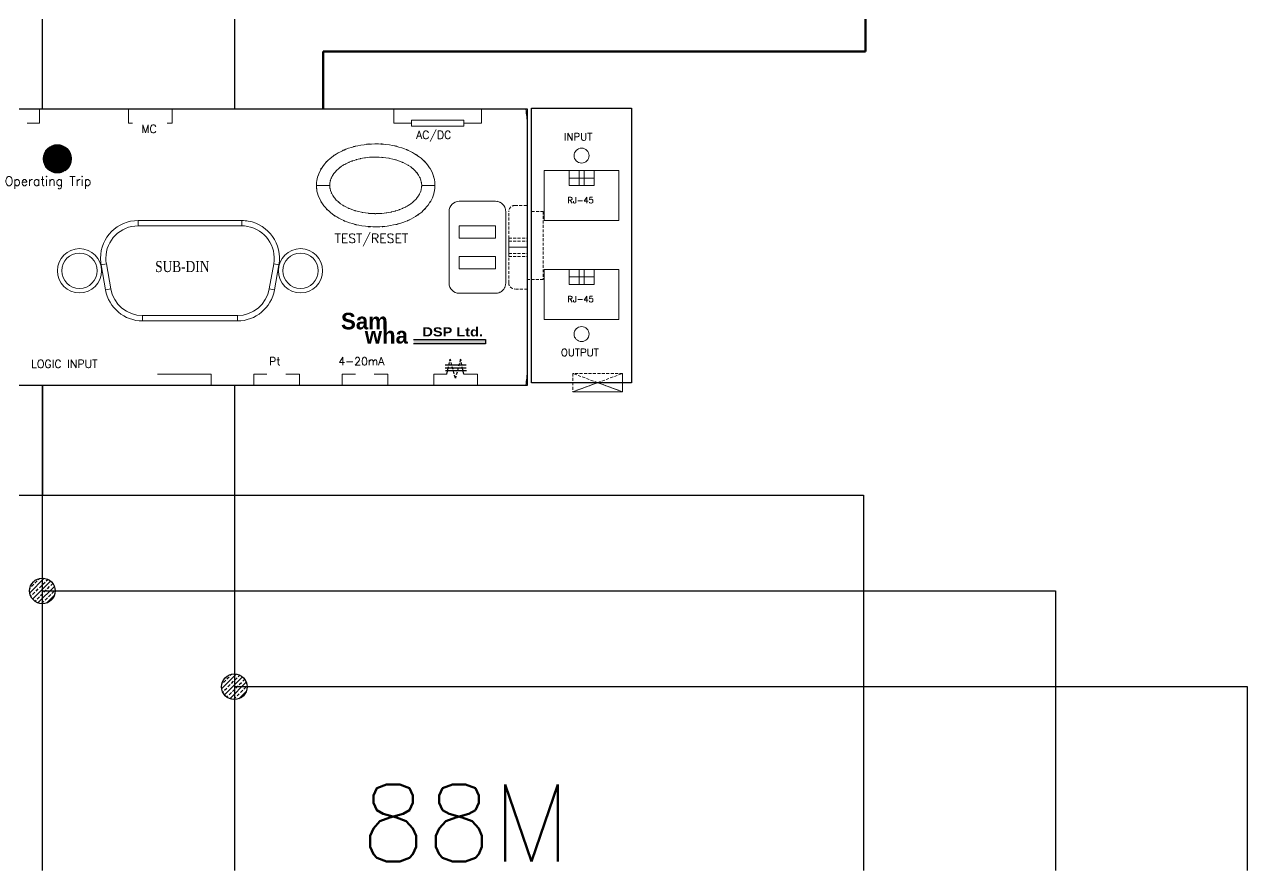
# Model space of a CAD drawing. Header units: millimetres. Extents: x 107 to 2900, y 85 to 3996.
# Drawn here: x 213.2 to 316.4, y 1556.1 to 1627.4 of the extents above; entities that cross this region are included whole.
import ezdxf

# ---------------------------------------------------------------- set-up
doc = ezdxf.new("R2010")
doc.units = ezdxf.units.MM
doc.linetypes.add('DASHED2', pattern=[0.375, 0.25, -0.125])
doc.layers.add('70', color=7, linetype='Continuous')
doc.styles.add('SIMPLEX', font='SIMPLEX')
doc.styles.add('SS', font='batang.ttc', dxfattribs={"width": 0.8})
doc.styles.get("Standard").update_dxf_attribs({"font": 'BareunDotumPro1.ttf'})
doc.styles.add('STYLE2', font='romant.shx')

msp = doc.modelspace()

# ---------------------------------------------------------------- hatches: boundary and pattern name
msp.add_hatch(color=5).paths.add_polyline_path([(246.017, 1600.511), (246.017, 1600.857), (252.083, 1600.857), (252.083, 1600.511)])
at = {"layer": '70', "lineweight": 20}
h = msp.add_hatch(dxfattribs=at)
h.set_pattern_fill('ANSI31', color=3, scale=0.518249, style=0)
h.set_pattern_definition([(45, (-2519.83282, 14418.55541), (-0.04580716234, 0.04580716234), [])])
h.paths.add_polyline_path([(217.156, 1616.106, 1), (214.768, 1616.106, 1)])
at = {"layer": '70'}
h = msp.add_hatch(dxfattribs=at)
h.set_pattern_fill('ANSI33', color=256, scale=2.15937, style=0)
h.set_pattern_definition([(45, (1954.73675, 991.3062), (-0.38172635, 0.38172635), []), (45, (1955.1185, 991.3062), (-0.38172635, 0.38172635), [0.26992129, -0.13496065])])
h.paths.add_polyline_path([(214.699, 1580.735, 0.4142136), (213.619, 1579.656, 0.4142136), (214.699, 1578.576)])
h.paths.add_polyline_path([(214.699, 1580.735), (214.699, 1579.656), (215.779, 1579.656, 0.4142136)])
h.paths.add_polyline_path([(215.779, 1579.656), (214.699, 1579.656), (214.699, 1578.576, 0.4142136)])
h = msp.add_hatch(dxfattribs=at)
h.set_pattern_fill('ANSI33', color=256, scale=2.15937, style=0)
h.set_pattern_definition([(45, (1970.93203, 983.22495), (-0.38172635, 0.38172635), []), (45, (1971.31376, 983.22495), (-0.38172635, 0.38172635), [0.26992129, -0.13496065])])
h.paths.add_polyline_path([(230.894, 1572.654, 0.4142136), (229.815, 1571.575, 0.4142136), (230.894, 1570.495)])
h.paths.add_polyline_path([(230.894, 1572.654), (230.894, 1571.575), (231.974, 1571.575, 0.4142136)])
h.paths.add_polyline_path([(231.974, 1571.575), (230.894, 1571.575), (230.894, 1570.495, 0.4142136)])

# ---------------------------------------------------------------- linework, layer by layer
at = {"color": 0, "lineweight": 30}
for p, q in [((214.699, 1620.285), (214.699, 1629.338)), ((230.894, 1629.338), (230.894, 1620.285)), ((214.699, 1556.072), (214.699, 1597.005)), ((214.699, 1597.005), (214.699, 1587.737)), ((230.894, 1597.005), (230.894, 1587.737)), ((230.894, 1597.005), (230.894, 1556.072))]:
    msp.add_line(p, q, dxfattribs=at)
at = {"color": 7, "lineweight": 30}
for p, q in [((255.618, 1620.285), (176.306, 1620.285)), ((255.618, 1597.005), (255.618, 1620.285)), ((176.306, 1597.005), (255.618, 1597.005))]:
    msp.add_line(p, q, dxfattribs=at)
at = {"color": 7, "lineweight": 15}
for p, q in [((237.823, 1613.868), (238.943, 1613.868)), ((247.821, 1613.868), (246.702, 1613.868)), ((222.784, 1610.901), (231.522, 1610.901)), ((222.784, 1610.901), (222.784, 1610.453)), ((222.784, 1610.453), (231.522, 1610.453)), ((231.522, 1610.901), (231.522, 1610.453)), ((219.654, 1607.17), (220.096, 1607.249)), ((220.027, 1605.057), (219.654, 1607.17)), ((220.468, 1605.135), (220.096, 1607.249)), ((234.212, 1607.249), (233.839, 1605.135)), ((234.653, 1607.17), (234.212, 1607.249)), ((234.653, 1607.17), (234.28, 1605.057)), ((220.027, 1605.057), (220.468, 1605.135)), ((234.28, 1605.057), (233.839, 1605.135)), ((231.15, 1602.879), (223.157, 1602.879)), ((223.157, 1602.431), (223.157, 1602.879)), ((231.15, 1602.431), (231.15, 1602.879)), ((231.15, 1602.431), (223.157, 1602.431))]:
    msp.add_line(p, q, dxfattribs=at)
at = {"color": 7, "lineweight": 0}
for p, q in [((249.872, 1612.527), (252.934, 1612.527)), ((249.013, 1605.621), (249.013, 1611.669)), ((253.792, 1611.669), (253.792, 1605.621)), ((249.872, 1610.454), (252.934, 1610.454)), ((249.872, 1609.417), (252.934, 1609.417)), ((249.872, 1607.863), (252.934, 1607.863)), ((249.872, 1606.826), (252.934, 1606.826)), ((252.934, 1604.763), (249.872, 1604.763))]:
    msp.add_line(p, q, dxfattribs=at)
at = {"color": 5}
for p, q in [((246.017, 1600.857), (252.083, 1600.857)), ((252.083, 1600.857), (252.083, 1600.511)), ((252.083, 1600.511), (246.017, 1600.511))]:
    msp.add_line(p, q, dxfattribs=at)
at = {"color": 7}
for p, q in [((249.562, 1598.714), (248.682, 1598.714)), ((250.443, 1598.714), (249.562, 1598.714)), ((249.57, 1598.462), (248.689, 1598.462)), ((249.595, 1598.212), (248.714, 1598.212)), ((250.45, 1598.462), (249.57, 1598.462)), ((250.475, 1598.212), (249.595, 1598.212))]:
    msp.add_line(p, q, dxfattribs=at)
at = {"color": 7, "linetype": 'DASHED2'}
for p, q in [((248.828, 1597.952), (249.105, 1599.206)), ((249.545, 1597.606), (249.105, 1599.206)), ((249.986, 1599.206), (249.545, 1597.606)), ((250.262, 1597.952), (249.986, 1599.206))]:
    msp.add_line(p, q, dxfattribs=at)
at = {"color": 3, "lineweight": 15}
msp.add_circle((215.962, 1616.106), 1.194, dxfattribs=at)
at = {"color": 7, "lineweight": 15}
for centre, radius in [((217.827, 1606.666), 1.865), ((217.827, 1606.666), 1.492), ((236.48, 1606.666), 1.865), ((236.48, 1606.666), 1.492)]:
    msp.add_circle(centre, radius, dxfattribs=at)
for points, knots in [([(255.499, 1620.285), (255.499, 1620.282), (255.497, 1620.28), (255.495, 1620.28), (255.492, 1620.28), (255.49, 1620.282), (255.49, 1620.285), (255.49, 1620.287), (255.492, 1620.289), (255.495, 1620.289), (255.497, 1620.289), (255.499, 1620.287), (255.499, 1620.285)], [0, 0, 0, 0, 1, 1, 1, 2, 2, 2, 3, 3, 3, 4, 4, 4, 4]), ([(237.823, 1613.868), (237.86, 1614.504), (237.791, 1613.657), (237.858, 1614.292), (238.105, 1615.252), (237.733, 1613.984), (238.043, 1614.925), (238.554, 1615.873), (237.833, 1614.633), (238.404, 1615.545), (239.184, 1616.426), (238.109, 1615.285), (238.942, 1616.115), (239.986, 1616.883), (238.567, 1615.899), (239.651, 1616.608), (240.948, 1617.226), (239.2, 1616.444), (240.525, 1616.999), (242.069, 1617.435), (239.997, 1616.9), (241.56, 1617.266), (243.358, 1617.47), (240.956, 1617.253), (242.761, 1617.374), (244.59, 1617.281), (242.156, 1617.462), (243.979, 1617.284), (245.566, 1616.938), (243.461, 1617.447), (245.032, 1617.029), (246.38, 1616.489), (244.601, 1617.252), (245.921, 1616.647), (247.03, 1615.949), (245.578, 1616.92), (246.648, 1616.162), (247.504, 1615.339), (246.396, 1616.47), (247.202, 1615.597), (247.796, 1614.689), (247.045, 1615.924), (247.577, 1614.979), (247.908, 1614.043), (247.509, 1615.304), (247.777, 1614.349), (247.862, 1613.628), (247.773, 1614.591), (247.821, 1613.868)], [0, 0, 0, 0, 1, 1, 1, 2, 2, 2, 3, 3, 3, 4, 4, 4, 5, 5, 5, 6, 6, 6, 7, 7, 7, 8, 8, 8, 9, 9, 9, 10, 10, 10, 11, 11, 11, 12, 12, 12, 13, 13, 13, 14, 14, 14, 15, 15, 15, 16, 16, 16, 16]), ([(238.943, 1613.868), (238.95, 1614.093), (238.936, 1613.793), (238.95, 1614.017), (238.983, 1614.258), (238.934, 1613.938), (238.975, 1614.177), (239.038, 1614.43), (238.948, 1614.094), (239.019, 1614.345), (239.116, 1614.604), (238.982, 1614.261), (239.086, 1614.517), (239.216, 1614.775), (239.038, 1614.433), (239.175, 1614.688), (239.337, 1614.941), (239.116, 1614.606), (239.285, 1614.855), (239.48, 1615.104), (239.217, 1614.776), (239.418, 1615.019), (239.646, 1615.26), (239.338, 1614.943), (239.571, 1615.177), (239.833, 1615.409), (239.481, 1615.104), (239.748, 1615.33), (240.043, 1615.552), (239.646, 1615.26), (239.946, 1615.476), (240.278, 1615.688), (239.833, 1615.409), (240.169, 1615.614), (240.541, 1615.815), (240.042, 1615.553), (240.418, 1615.746), (240.832, 1615.933), (240.278, 1615.689), (240.695, 1615.868), (241.148, 1616.036), (240.542, 1615.817), (240.998, 1615.978), (241.497, 1616.127), (240.83, 1615.934), (241.331, 1616.074), (241.887, 1616.2), (241.144, 1616.038), (241.703, 1616.155), (242.326, 1616.253), (241.493, 1616.13), (242.119, 1616.216), (242.82, 1616.276), (241.885, 1616.206), (242.586, 1616.251), (243.364, 1616.257), (242.328, 1616.261), (243.105, 1616.249), (243.956, 1616.183), (242.822, 1616.285), (243.672, 1616.198), (244.563, 1616.042), (243.378, 1616.267), (244.264, 1616.086), (245.123, 1615.84), (243.984, 1616.186), (244.834, 1615.913), (245.6, 1615.59), (244.586, 1616.038), (245.341, 1615.688), (246.007, 1615.297), (245.129, 1615.836), (245.78, 1615.419), (246.345, 1614.958), (245.607, 1615.59), (246.149, 1615.103), (246.604, 1614.562), (246.019, 1615.3), (246.441, 1614.734), (246.756, 1614.111), (246.368, 1614.956), (246.635, 1614.311), (246.762, 1613.65), (246.629, 1614.537), (246.702, 1613.868)], [0, 0, 0, 0, 1, 1, 1, 2, 2, 2, 3, 3, 3, 4, 4, 4, 5, 5, 5, 6, 6, 6, 7, 7, 7, 8, 8, 8, 9, 9, 9, 10, 10, 10, 11, 11, 11, 12, 12, 12, 13, 13, 13, 14, 14, 14, 15, 15, 15, 16, 16, 16, 17, 17, 17, 18, 18, 18, 19, 19, 19, 20, 20, 20, 21, 21, 21, 22, 22, 22, 23, 23, 23, 24, 24, 24, 25, 25, 25, 26, 26, 26, 27, 27, 27, 28, 28, 28, 28]), ([(247.821, 1613.868), (247.784, 1613.231), (247.853, 1614.078), (247.787, 1613.444), (247.539, 1612.484), (247.911, 1613.751), (247.601, 1612.81), (247.091, 1611.862), (247.812, 1613.102), (247.24, 1612.19), (246.46, 1611.31), (247.536, 1612.451), (246.702, 1611.62), (245.658, 1610.853), (247.078, 1611.837), (245.993, 1611.127), (244.697, 1610.509), (246.444, 1611.291), (245.119, 1610.736), (243.575, 1610.3), (245.646, 1610.835), (244.083, 1610.469), (242.286, 1610.266), (244.689, 1610.482), (242.883, 1610.361), (241.053, 1610.455), (243.488, 1610.274), (241.665, 1610.452), (240.078, 1610.798), (242.183, 1610.289), (240.613, 1610.707), (239.264, 1611.247), (241.043, 1610.483), (239.723, 1611.088), (238.614, 1611.787), (240.067, 1610.817), (238.997, 1611.574), (238.14, 1612.397), (239.248, 1611.266), (238.442, 1612.139), (237.849, 1613.047), (238.6, 1611.812), (238.067, 1612.756), (237.737, 1613.692), (238.135, 1612.431), (237.868, 1613.387), (237.782, 1614.107), (237.871, 1613.145), (237.823, 1613.868)], [0, 0, 0, 0, 1, 1, 1, 2, 2, 2, 3, 3, 3, 4, 4, 4, 5, 5, 5, 6, 6, 6, 7, 7, 7, 8, 8, 8, 9, 9, 9, 10, 10, 10, 11, 11, 11, 12, 12, 12, 13, 13, 13, 14, 14, 14, 15, 15, 15, 16, 16, 16, 16]), ([(246.702, 1613.868), (246.694, 1613.643), (246.709, 1613.942), (246.695, 1613.719), (246.661, 1613.478), (246.711, 1613.798), (246.67, 1613.559), (246.606, 1613.305), (246.696, 1613.641), (246.625, 1613.391), (246.529, 1613.132), (246.662, 1613.475), (246.558, 1613.219), (246.429, 1612.961), (246.606, 1613.302), (246.469, 1613.048), (246.307, 1612.794), (246.528, 1613.13), (246.359, 1612.881), (246.164, 1612.633), (246.428, 1612.959), (246.227, 1612.717), (245.999, 1612.476), (246.307, 1612.793), (246.073, 1612.558), (245.811, 1612.326), (246.163, 1612.632), (245.897, 1612.406), (245.601, 1612.184), (245.999, 1612.475), (245.698, 1612.26), (245.367, 1612.048), (245.812, 1612.326), (245.475, 1612.121), (245.104, 1611.921), (245.602, 1612.183), (245.226, 1611.99), (244.813, 1611.803), (245.367, 1612.047), (244.95, 1611.868), (244.497, 1611.699), (245.102, 1611.919), (244.647, 1611.759), (244.148, 1611.609), (244.815, 1611.802), (244.313, 1611.661), (243.758, 1611.535), (244.5, 1611.697), (243.942, 1611.581), (243.318, 1611.482), (244.151, 1611.606), (243.526, 1611.52), (242.825, 1611.46), (243.76, 1611.529), (243.058, 1611.485), (242.28, 1611.478), (243.318, 1611.475), (242.539, 1611.486), (241.688, 1611.552), (242.822, 1611.45), (241.972, 1611.538), (241.081, 1611.693), (242.267, 1611.468), (241.38, 1611.65), (240.522, 1611.896), (241.66, 1611.549), (240.811, 1611.823), (240.044, 1612.146), (241.059, 1611.697), (240.304, 1612.047), (239.637, 1612.438), (240.515, 1611.899), (239.864, 1612.317), (239.3, 1612.777), (240.038, 1612.145), (239.496, 1612.633), (239.04, 1613.173), (239.626, 1612.435), (239.203, 1613.002), (238.889, 1613.624), (239.277, 1612.78), (239.009, 1613.424), (238.882, 1614.086), (239.015, 1613.198), (238.943, 1613.868)], [0, 0, 0, 0, 1, 1, 1, 2, 2, 2, 3, 3, 3, 4, 4, 4, 5, 5, 5, 6, 6, 6, 7, 7, 7, 8, 8, 8, 9, 9, 9, 10, 10, 10, 11, 11, 11, 12, 12, 12, 13, 13, 13, 14, 14, 14, 15, 15, 15, 16, 16, 16, 17, 17, 17, 18, 18, 18, 19, 19, 19, 20, 20, 20, 21, 21, 21, 22, 22, 22, 23, 23, 23, 24, 24, 24, 25, 25, 25, 26, 26, 26, 27, 27, 27, 28, 28, 28, 28]), ([(222.784, 1610.901), (221.029, 1610.901), (219.606, 1609.478), (219.606, 1607.723), (219.606, 1607.538), (219.622, 1607.353), (219.654, 1607.17)], [0, 0, 0, 0, 1, 1, 1, 2, 2, 2, 2]), ([(222.784, 1610.453), (221.276, 1610.453), (220.054, 1609.231), (220.054, 1607.723), (220.054, 1607.564), (220.067, 1607.405), (220.096, 1607.249)], [0, 0, 0, 0, 1, 1, 1, 2, 2, 2, 2]), ([(234.653, 1607.17), (234.957, 1608.9), (233.803, 1610.548), (232.074, 1610.853), (231.892, 1610.885), (231.707, 1610.901), (231.522, 1610.901)], [0, 0, 0, 0, 1, 1, 1, 2, 2, 2, 2]), ([(234.212, 1607.249), (234.474, 1608.733), (233.482, 1610.15), (231.997, 1610.411), (231.84, 1610.44), (231.682, 1610.453), (231.522, 1610.453)], [0, 0, 0, 0, 1, 1, 1, 2, 2, 2, 2]), ([(255.623, 1599.132), (255.623, 1599.129), (255.621, 1599.128), (255.618, 1599.128), (255.616, 1599.128), (255.613, 1599.129), (255.613, 1599.132), (255.613, 1599.135), (255.616, 1599.137), (255.618, 1599.137), (255.621, 1599.137), (255.623, 1599.135), (255.623, 1599.132)], [0, 0, 0, 0, 1, 1, 1, 2, 2, 2, 3, 3, 3, 4, 4, 4, 4]), ([(255.499, 1597.005), (255.499, 1597.003), (255.497, 1597.001), (255.495, 1597.001), (255.492, 1597.001), (255.49, 1597.003), (255.49, 1597.005), (255.49, 1597.008), (255.492, 1597.01), (255.495, 1597.01), (255.497, 1597.01), (255.499, 1597.008), (255.499, 1597.005)], [0, 0, 0, 0, 1, 1, 1, 2, 2, 2, 3, 3, 3, 4, 4, 4, 4])]:
    msp.add_open_spline(points, degree=3, knots=knots, dxfattribs=at)
for points in [[(255.618, 1619.031), (255.582, 1619.45), (255.541, 1619.867), (255.495, 1620.285)], [(220.027, 1605.057), (220.294, 1603.539), (221.614, 1602.431), (223.157, 1602.431)], [(220.468, 1605.135), (220.697, 1603.83), (221.832, 1602.879), (223.157, 1602.879)], [(231.15, 1602.879), (232.475, 1602.879), (233.609, 1603.83), (233.839, 1605.135)], [(231.15, 1602.431), (232.693, 1602.431), (234.012, 1603.539), (234.28, 1605.057)], [(255.495, 1597.005), (255.541, 1597.422), (255.582, 1597.84), (255.618, 1598.259)]]:
    msp.add_open_spline(points, degree=3, dxfattribs=at)
at = {"color": 7, "lineweight": 0}
for points in [[(249.872, 1612.527), (249.398, 1612.527), (249.013, 1612.142), (249.013, 1611.669)], [(249.013, 1605.621), (249.013, 1605.148), (249.398, 1604.763), (249.872, 1604.763)]]:
    msp.add_open_spline(points, degree=3, dxfattribs=at)
for points in [[(253.792, 1611.669), (253.747, 1612.069), (253.83, 1611.538), (253.75, 1611.934), (253.583, 1612.301), (253.827, 1611.822), (253.628, 1612.173), (253.356, 1612.47), (253.736, 1612.091), (253.439, 1612.363), (253.088, 1612.561), (253.566, 1612.318), (253.2, 1612.485), (252.804, 1612.565), (253.335, 1612.481), (252.934, 1612.527)], [(252.934, 1604.763), (253.335, 1604.809), (252.804, 1604.725), (253.2, 1604.805), (253.566, 1604.972), (253.088, 1604.729), (253.439, 1604.927), (253.736, 1605.199), (253.356, 1604.82), (253.628, 1605.117), (253.827, 1605.468), (253.583, 1604.989), (253.75, 1605.356), (253.83, 1605.751), (253.747, 1605.221), (253.792, 1605.621)]]:
    msp.add_open_spline(points, degree=3, knots=[0, 0, 0, 0, 1, 1, 1, 2, 2, 2, 3, 3, 3, 4, 4, 4, 5, 5, 5, 5], dxfattribs=at)
at = {"layer": '70', "color": 1, "linetype": 'ByBlock', "lineweight": 50}
for p, q in [((284.14, 1631.418), (284.14, 1625.158)), ((238.393, 1625.158), (284.14, 1625.158)), ((238.393, 1625.158), (238.393, 1620.285))]:
    msp.add_line(p, q, dxfattribs=at)
at = {"layer": '70', "lineweight": 15}
for p, q in [((214.452, 1619.128), (214.452, 1620.285)), ((221.963, 1619.128), (221.963, 1620.285)), ((225.646, 1619.128), (225.646, 1620.285)), ((244.347, 1619.128), (244.347, 1620.285)), ((251.762, 1619.128), (251.762, 1620.285)), ((245.84, 1619.373), (250.27, 1619.373)), ((245.84, 1618.867), (245.84, 1619.373)), ((250.27, 1618.867), (250.27, 1619.373)), ((213.426, 1619.128), (214.452, 1619.128)), ((222.293, 1619.128), (221.963, 1619.128)), ((225.217, 1619.128), (225.646, 1619.128)), ((245.84, 1619.128), (244.347, 1619.128)), ((250.27, 1618.867), (245.84, 1618.867)), ((250.27, 1619.128), (251.762, 1619.128)), ((255.979, 1611.659), (255.979, 1605.932)), ((255.979, 1608.164), (255.979, 1609.427)), ((228.929, 1597.952), (224.399, 1597.952)), ((228.929, 1597.952), (228.929, 1597.005)), ((233.645, 1597.952), (232.544, 1597.952)), ((232.544, 1597.952), (232.544, 1597.005)), ((235.239, 1597.952), (236.388, 1597.952)), ((236.388, 1597.952), (236.388, 1597.005)), ((241.106, 1597.952), (240.005, 1597.952)), ((240.005, 1597.952), (240.005, 1597.005)), ((242.7, 1597.952), (243.849, 1597.952)), ((243.849, 1597.952), (243.849, 1597.005)), ((248.828, 1597.952), (247.727, 1597.952)), ((247.727, 1597.952), (247.727, 1597.005)), ((250.262, 1597.952), (251.411, 1597.952)), ((251.411, 1597.952), (251.411, 1597.005))]:
    msp.add_line(p, q, dxfattribs=at)
at = {"layer": '70', "lineweight": 30}
for p, q in [((255.979, 1597.216), (255.979, 1620.375)), ((255.979, 1620.375), (264.4, 1620.375)), ((264.4, 1620.375), (264.4, 1597.216)), ((264.4, 1597.216), (255.979, 1597.216))]:
    msp.add_line(p, q, dxfattribs=at)
at = {"layer": '70', "color": 4, "lineweight": 15}
for p, q in [((257.031, 1615.111), (263.348, 1615.111)), ((257.031, 1610.901), (257.031, 1615.111)), ((259.137, 1613.848), (259.137, 1615.111)), ((259.979, 1613.848), (259.979, 1615.111)), ((260.4, 1615.111), (260.4, 1613.848)), ((261.242, 1615.111), (261.242, 1613.848)), ((263.348, 1615.111), (263.348, 1610.901)), ((259.137, 1614.48), (261.242, 1614.48)), ((259.137, 1613.848), (261.242, 1613.848)), ((263.348, 1610.901), (257.031, 1610.901)), ((257.031, 1606.775), (263.348, 1606.775)), ((257.031, 1602.564), (257.031, 1606.775)), ((259.137, 1605.512), (259.137, 1606.775)), ((259.137, 1606.144), (261.242, 1606.144)), ((259.979, 1605.512), (259.979, 1606.775)), ((260.4, 1606.775), (260.4, 1605.512)), ((261.242, 1606.775), (261.242, 1605.512)), ((263.348, 1606.775), (263.348, 1602.564)), ((259.137, 1605.512), (261.242, 1605.512)), ((263.348, 1602.564), (257.031, 1602.564))]:
    msp.add_line(p, q, dxfattribs=at)
at = {"layer": '70', "linetype": 'DASHED2', "lineweight": 15}
for p, q in [((254.563, 1612.174), (255.618, 1612.174)), ((255.618, 1604.763), (255.618, 1612.537)), ((254.044, 1605.644), (254.044, 1611.656)), ((255.979, 1611.659), (256.96, 1611.659)), ((256.96, 1611.659), (256.96, 1605.932)), ((254.044, 1609.427), (255.618, 1609.427)), ((254.044, 1609.427), (254.044, 1607.873)), ((254.044, 1609.168), (255.618, 1609.168)), ((255.618, 1609.427), (255.618, 1607.873)), ((255.618, 1608.65), (254.044, 1608.65)), ((254.044, 1608.65), (255.618, 1608.65)), ((254.044, 1608.132), (255.618, 1608.132)), ((254.044, 1607.873), (255.618, 1607.873)), ((256.96, 1605.932), (255.558, 1605.932)), ((255.618, 1605.126), (254.563, 1605.126))]:
    msp.add_line(p, q, dxfattribs=at)
at = {"layer": '70', "lineweight": 13}
for p, q in [((249.872, 1610.454), (249.872, 1609.417)), ((252.934, 1610.454), (252.934, 1609.417)), ((249.872, 1607.863), (249.872, 1606.826)), ((252.934, 1607.863), (252.934, 1606.826)), ((263.655, 1596.452), (263.655, 1598.007)), ((261.513, 1597.216), (259.445, 1596.452)), ((263.655, 1596.452), (261.587, 1597.216)), ((259.445, 1596.452), (263.655, 1596.452)), ((259.445, 1596.452), (263.655, 1596.452))]:
    msp.add_line(p, q, dxfattribs=at)
at = {"layer": '70', "color": 0, "linetype": 'DASHED2', "lineweight": 13}
for p, q in [((263.655, 1598.007), (259.445, 1598.007)), ((259.445, 1596.452), (263.655, 1598.007)), ((263.655, 1596.452), (259.445, 1598.007)), ((259.445, 1598.007), (259.445, 1596.452))]:
    msp.add_line(p, q, dxfattribs=at)
at = {"layer": '70', "color": 0, "lineweight": 30}
for p, q in [((198.504, 1587.737), (283.994, 1587.737)), ((283.994, 1587.737), (283.994, 1556.072)), ((214.699, 1579.656), (300.189, 1579.656)), ((300.189, 1579.656), (300.189, 1556.072)), ((316.385, 1571.575), (230.894, 1571.575)), ((316.385, 1556.072), (316.385, 1571.575))]:
    msp.add_line(p, q, dxfattribs=at)
at = {"layer": '70', "lineweight": 15}
for centre in [(260.19, 1616.375), (260.19, 1601.322)]:
    msp.add_circle(centre, 0.632, dxfattribs=at)
at = {"layer": '70'}
for centre in [(214.699, 1579.656), (230.894, 1571.575)]:
    msp.add_circle(centre, 1.08, dxfattribs=at)
at = {"layer": '70', "linetype": 'DASHED2', "lineweight": 15}
for centre, start, end in [((254.563, 1611.656), 90, 180), ((254.563, 1605.644), 180, 270)]:
    msp.add_arc(centre, 0.518, start, end, dxfattribs=at)

# ---------------------------------------------------------------- texts
at = {"color": 0, "style": 'STYLE2'}
for s, height, p in [('MC', 0.6754, (223.047, 1618.293)), ('AC/DC', 0.6754, (246.221, 1617.789)), ('INPUT', 0.626, (258.711, 1617.654)), ('Operating Trip', 0.77041, (211.525, 1613.84)), ('RJ-45', 0.5008, (259.007, 1612.359)), ('TEST/RESET', 0.7704, (239.351, 1609.009)), ('RJ-45', 0.5008, (259.007, 1604.023)), ('OUTPUT', 0.626, (258.445, 1599.463)), ('LOGIC INPUT', 0.67538, (213.744, 1598.47)), ('Pt', 0.6754, (233.825, 1598.689)), ('4-20mA', 0.6754, (239.673, 1598.689))]:
    msp.add_text(s, height=height, dxfattribs=at).set_placement(p)
at = {"color": 0, "style": 'SS', "width": 0.8}
msp.add_text('SUB-DIN', height=0.9328, dxfattribs=at).set_placement((224.217, 1606.555))
at = {"color": 0, "linetype": 'Continuous', "style": 'SIMPLEX'}
msp.add_text(' 88M', height=6.4781, dxfattribs=at).set_placement((237.075, 1556.84))
at = {"color": 20, "insert": (239.896, 1603.118), "char_height": 1.39927, "width": 5.02836, "attachment_point": 1}
msp.add_mtext('{\\fPump Demi Bold LET|b0|i0|c0|p2;Sam}', dxfattribs=at)
at = {"color": 5, "insert": (241.899, 1601.921), "char_height": 1.39927, "width": 5.02836, "attachment_point": 1}
msp.add_mtext('{\\fPump Demi Bold LET|b0|i0|c0|p2;wha}', dxfattribs=at)
at = {"color": 0, "insert": (246.761, 1601.896), "char_height": 0.7675, "width": 13.6557, "attachment_point": 1}
msp.add_mtext('{\\fArial Black|b0|i0|c0|p34;DSP Ltd.}', dxfattribs=at)

doc.saveas('drawing.dxf')
